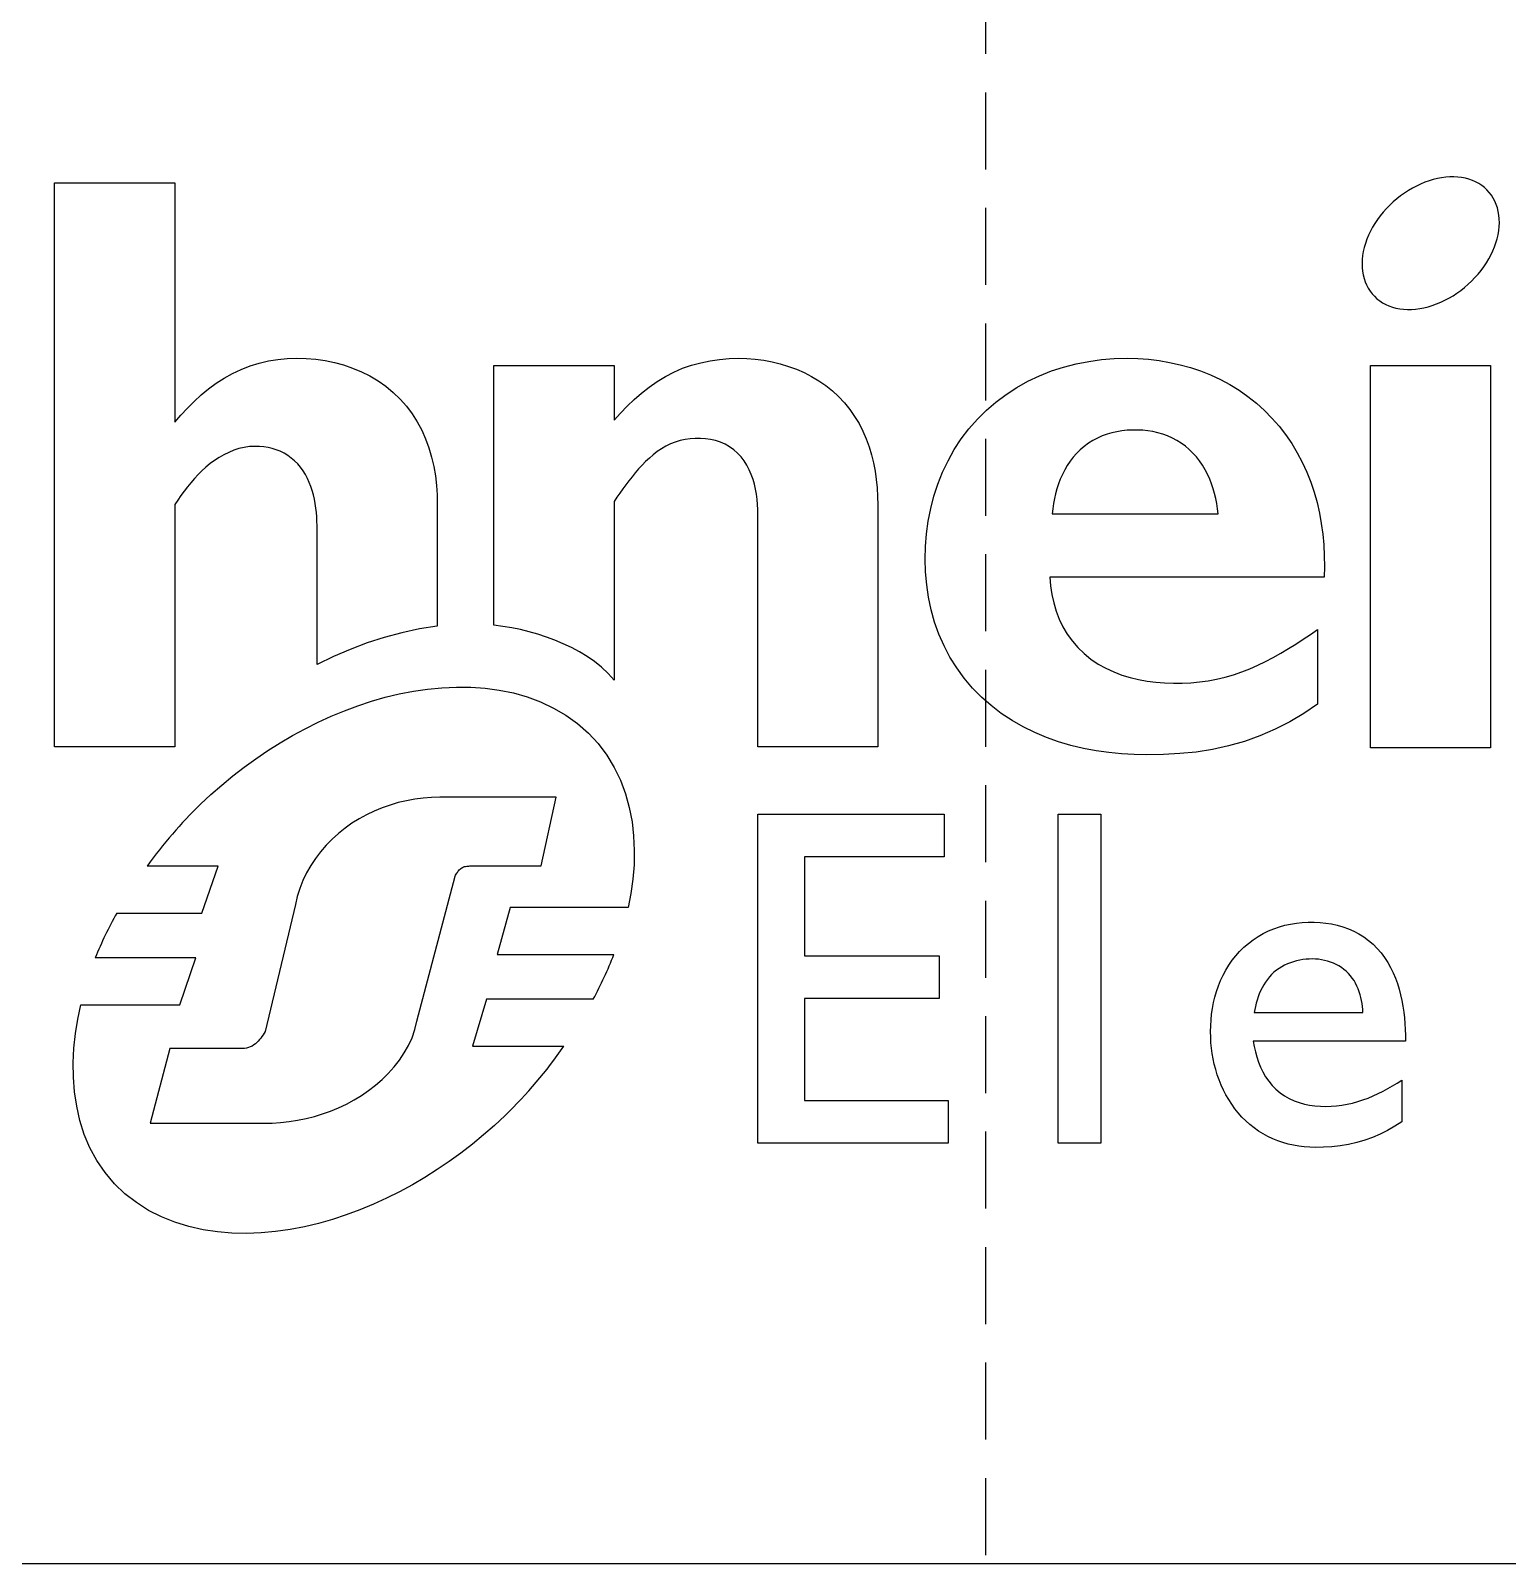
# Model space of a CAD drawing. Extents: x 0 to 144, y 0 to 348.
# Drawn here: x 65.8 to 75.39, y 307.7 to 317.65 of the extents above; entities that cross this region are included whole.
import ezdxf

# ---------------------------------------------------------------- set-up
doc = ezdxf.new("R2010")
doc.units = 0
doc.linetypes.add('DASHED', pattern=[0.75, 0.5, -0.25])
doc.layers.add('-15N-THT. THIẾT BỊ ĐÓNG MỞ', color=40, linetype='CONTINUOUS')

# ---------------------------------------------------------------- blocks, each defined once
blk = doc.blocks.new('06 - N - SC VSD ATV630U07~55N4')
at = {"layer": '-15N-THT. THIẾT BỊ ĐÓNG MỞ', "color": 6, "linetype": 'DASHED'}
blk.add_line((0, 174), (0, -174), dxfattribs=at)
at = {"layer": '-15N-THT. THIẾT BỊ ĐÓNG MỞ'}
for p, q in [((-6.0461, 142.6627), (-6.0461, 142.6627)), ((-6.0461, 139), (-6.0461, 142.6627)), ((-6.0461, 142.6627), (-5.266, 142.6627)), ((-5.266, 142.6627), (-5.266, 142.6627)), ((-5.266, 142.6627), (-5.266, 141.1075)), ((2.8541, 142.6662), (2.8268, 142.6549)), ((2.8814, 142.676), (2.8541, 142.6662)), ((2.9088, 142.6843), (2.8814, 142.676)), ((2.9362, 142.691), (2.9088, 142.6843)), ((2.9634, 142.6962), (2.9362, 142.691)), ((2.9903, 142.6997), (2.9634, 142.6962)), ((3.0168, 142.7016), (2.9903, 142.6997)), ((3.0429, 142.7019), (3.0168, 142.7016)), ((3.0684, 142.7006), (3.0429, 142.7019)), ((3.0933, 142.6976), (3.0684, 142.7006)), ((3.1173, 142.6929), (3.0933, 142.6976)), ((3.1406, 142.6867), (3.1173, 142.6929)), ((3.1629, 142.6788), (3.1406, 142.6867)), ((3.1842, 142.6694), (3.1629, 142.6788)), ((3.2044, 142.6585), (3.1842, 142.6694)), ((2.6963, 142.578), (2.672, 142.5589)), ((2.7213, 142.5959), (2.6963, 142.578)), ((2.747, 142.6126), (2.7213, 142.5959)), ((2.7732, 142.6281), (2.747, 142.6126)), ((2.7999, 142.6422), (2.7732, 142.6281)), ((2.8268, 142.6549), (2.7999, 142.6422)), ((3.2234, 142.646), (3.2044, 142.6585)), ((3.2411, 142.6321), (3.2234, 142.646)), ((3.2575, 142.6168), (3.2411, 142.6321)), ((3.2726, 142.6002), (3.2575, 142.6168)), ((3.2862, 142.5823), (3.2726, 142.6002)), ((3.2983, 142.5632), (3.2862, 142.5823)), ((3.3088, 142.5431), (3.2983, 142.5632)), ((2.584, 142.4727), (2.5647, 142.449)), ((2.6045, 142.4956), (2.584, 142.4727)), ((2.626, 142.5176), (2.6045, 142.4956)), ((2.6486, 142.5388), (2.626, 142.5176)), ((2.672, 142.5589), (2.6486, 142.5388)), ((3.3178, 142.522), (3.3088, 142.5431)), ((3.3178, 142.522), (3.3178, 142.522)), ((3.3251, 142.5), (3.3178, 142.522)), ((3.3309, 142.477), (3.3251, 142.5)), ((3.3349, 142.4533), (3.3309, 142.477)), ((2.5145, 142.3742), (2.5006, 142.3484)), ((2.5299, 142.3997), (2.5145, 142.3742)), ((2.5467, 142.4246), (2.5299, 142.3997)), ((2.5647, 142.449), (2.5467, 142.4246)), ((3.3344, 142.3523), (3.3371, 142.3782)), ((3.3374, 142.4288), (3.3349, 142.4533)), ((3.3371, 142.3782), (3.3381, 142.4038)), ((3.3381, 142.4038), (3.3374, 142.4288)), ((2.4679, 142.2694), (2.4602, 142.2429)), ((2.4772, 142.2959), (2.4679, 142.2694)), ((2.4881, 142.3222), (2.4772, 142.2959)), ((2.5006, 142.3484), (2.4881, 142.3222)), ((3.307, 142.2466), (3.3163, 142.2731)), ((3.3163, 142.2731), (3.324, 142.2996)), ((3.324, 142.2996), (3.33, 142.326)), ((3.33, 142.326), (3.3344, 142.3523)), ((2.4471, 142.1643), (2.4461, 142.1387)), ((2.4498, 142.1902), (2.4471, 142.1643)), ((2.4541, 142.2164), (2.4498, 142.1902)), ((2.4602, 142.2429), (2.4541, 142.2164)), ((3.2543, 142.1428), (3.2697, 142.1682)), ((3.2697, 142.1682), (3.2836, 142.1941)), ((3.2836, 142.1941), (3.296, 142.2202)), ((3.296, 142.2202), (3.307, 142.2466)), ((2.4461, 142.1387), (2.4468, 142.1137)), ((2.4468, 142.1137), (2.4492, 142.0892)), ((2.4492, 142.0892), (2.4533, 142.0654)), ((2.4533, 142.0654), (2.4591, 142.0425)), ((3.1797, 142.0469), (3.2002, 142.0698)), ((3.2002, 142.0698), (3.2195, 142.0935)), ((3.2195, 142.0935), (3.2375, 142.1179)), ((3.2375, 142.1179), (3.2543, 142.1428)), ((2.4591, 142.0425), (2.4664, 142.0204)), ((2.4664, 142.0204), (2.4664, 142.0204)), ((2.4664, 142.0204), (2.4754, 141.9994)), ((2.4754, 141.9994), (2.4859, 141.9792)), ((2.4859, 141.9792), (2.498, 141.9602)), ((3.0628, 141.9466), (3.0878, 141.9645)), ((3.0878, 141.9645), (3.1121, 141.9836)), ((3.1121, 141.9836), (3.1356, 142.0037)), ((3.1356, 142.0037), (3.1581, 142.0248)), ((3.1581, 142.0248), (3.1797, 142.0469)), ((2.498, 141.9602), (2.5116, 141.9423)), ((2.5116, 141.9423), (2.5266, 141.9257)), ((2.5266, 141.9257), (2.5431, 141.9104)), ((2.5431, 141.9104), (2.5608, 141.8965)), ((2.5608, 141.8965), (2.5798, 141.884)), ((2.5798, 141.884), (2.6, 141.8731)), ((2.6, 141.8731), (2.6213, 141.8636)), ((2.6213, 141.8636), (2.6436, 141.8558)), ((2.8753, 141.8582), (2.9027, 141.8665)), ((2.9027, 141.8665), (2.9301, 141.8763)), ((2.9301, 141.8763), (2.9573, 141.8876)), ((2.9573, 141.8876), (2.9843, 141.9003)), ((2.9843, 141.9003), (3.011, 141.9144)), ((3.011, 141.9144), (3.0372, 141.9299)), ((3.0372, 141.9299), (3.0628, 141.9466)), ((2.6436, 141.8558), (2.6668, 141.8495)), ((2.6668, 141.8495), (2.6909, 141.8449)), ((2.6909, 141.8449), (2.7158, 141.8419)), ((2.7158, 141.8419), (2.7413, 141.8406)), ((2.7413, 141.8406), (2.7674, 141.8408)), ((2.7674, 141.8408), (2.7939, 141.8428)), ((2.7939, 141.8428), (2.8208, 141.8463)), ((2.8208, 141.8463), (2.848, 141.8515)), ((2.848, 141.8515), (2.8753, 141.8582)), ((-4.8345, 141.451), (-4.7768, 141.4734)), ((-4.7768, 141.4734), (-4.7177, 141.4917)), ((-4.7177, 141.4917), (-4.6575, 141.5057)), ((-4.6575, 141.5057), (-4.5967, 141.5155)), ((-4.5967, 141.5155), (-4.5353, 141.5213)), ((-4.5353, 141.5213), (-4.4736, 141.5233)), ((-4.4736, 141.5233), (-4.4118, 141.5218)), ((-4.4118, 141.5218), (-4.3502, 141.5168)), ((-4.3502, 141.5168), (-4.289, 141.5082)), ((-4.289, 141.5082), (-4.2285, 141.4959)), ((-4.2285, 141.4959), (-4.1689, 141.4799)), ((-4.1689, 141.4799), (-4.1105, 141.46)), ((-3.1926, 141.4771), (-3.1926, 141.4771)), ((-3.1926, 139.789), (-3.1926, 141.4771)), ((-3.1926, 141.4771), (-2.4125, 141.4771)), ((-2.4125, 141.4771), (-2.4125, 141.4771)), ((-2.4125, 141.4771), (-2.4125, 141.1214)), ((-1.9668, 141.4581), (-1.9084, 141.4783)), ((-1.9084, 141.4783), (-1.8488, 141.4947)), ((-1.8488, 141.4947), (-1.7882, 141.5073)), ((-1.7882, 141.5073), (-1.727, 141.5163)), ((-1.727, 141.5163), (-1.6655, 141.5216)), ((-1.6655, 141.5216), (-1.604, 141.5233)), ((-1.604, 141.5233), (-1.604, 141.5233)), ((-1.604, 141.5233), (-1.5495, 141.5219)), ((-1.5495, 141.5219), (-1.4949, 141.5175)), ((-1.4949, 141.5175), (-1.4404, 141.5102)), ((-1.4404, 141.5102), (-1.3863, 141.5)), ((-1.3863, 141.5), (-1.3328, 141.4869)), ((-1.3328, 141.4869), (-1.28, 141.4709)), ((-1.28, 141.4709), (-1.2283, 141.4519)), ((0.4286, 141.4408), (0.5078, 141.4665)), ((0.5078, 141.4665), (0.5887, 141.4873)), ((0.5887, 141.4873), (0.6708, 141.5033)), ((0.6708, 141.5033), (0.7536, 141.5145)), ((0.7536, 141.5145), (0.8366, 141.5211)), ((0.8366, 141.5211), (0.9195, 141.5233)), ((0.9195, 141.5233), (0.9891, 141.5217)), ((0.9195, 141.5233), (0.9195, 141.5233)), ((0.9891, 141.5217), (1.0586, 141.5168)), ((1.0586, 141.5168), (1.1278, 141.5085)), ((1.1278, 141.5085), (1.1966, 141.4969)), ((1.1966, 141.4969), (1.2647, 141.4818)), ((1.2647, 141.4818), (1.3319, 141.4631)), ((2.5016, 141.4771), (2.5016, 141.4771)), ((2.5016, 138.9924), (2.5016, 141.4771)), ((2.5016, 141.4771), (3.2816, 141.4771)), ((3.2816, 141.4771), (3.2816, 138.9924)), ((3.2816, 141.4771), (3.2816, 141.4771)), ((-4.9964, 141.361), (-4.9445, 141.3945)), ((-4.9445, 141.3945), (-4.8905, 141.4246)), ((-4.8905, 141.4246), (-4.8345, 141.451)), ((-4.1105, 141.46), (-4.0535, 141.4362)), ((-4.0535, 141.4362), (-3.9981, 141.4084)), ((-3.9981, 141.4084), (-3.945, 141.3768)), ((-3.945, 141.3768), (-3.8945, 141.3413)), ((-2.1845, 141.3367), (-2.1325, 141.3729)), ((-2.1325, 141.3729), (-2.0788, 141.4055)), ((-2.0788, 141.4055), (-2.0236, 141.4339)), ((-2.0236, 141.4339), (-1.9668, 141.4581)), ((-1.2283, 141.4519), (-1.1778, 141.4299)), ((-1.1778, 141.4299), (-1.1289, 141.4049)), ((-1.1289, 141.4049), (-1.0817, 141.3769)), ((-1.0817, 141.3769), (-1.0367, 141.3458)), ((0.2038, 141.3338), (0.2762, 141.3743)), ((0.2762, 141.3743), (0.3513, 141.4101)), ((0.3513, 141.4101), (0.4286, 141.4408)), ((1.3319, 141.4631), (1.398, 141.4409)), ((1.398, 141.4409), (1.4628, 141.415)), ((1.4628, 141.415), (1.5261, 141.3853)), ((1.5261, 141.3853), (1.5879, 141.3521)), ((-5.1399, 141.2434), (-5.094, 141.2851)), ((-5.094, 141.2851), (-5.0462, 141.3244)), ((-5.0462, 141.3244), (-4.9964, 141.361)), ((-3.8945, 141.3413), (-3.8468, 141.3019)), ((-3.8468, 141.3019), (-3.8025, 141.2587)), ((-2.2823, 141.2556), (-2.2344, 141.2974)), ((-2.2344, 141.2974), (-2.1845, 141.3367)), ((-1.0367, 141.3458), (-0.9939, 141.3115)), ((-0.9939, 141.3115), (-0.9537, 141.2741)), ((-0.9537, 141.2741), (-0.9161, 141.2338)), ((0.0683, 141.2392), (0.1343, 141.2887)), ((0.1343, 141.2887), (0.2038, 141.3338)), ((1.5879, 141.3521), (1.6477, 141.3152)), ((1.6477, 141.3152), (1.7053, 141.2749)), ((1.7053, 141.2749), (1.7603, 141.2314)), ((-5.2259, 141.1543), (-5.1838, 141.1997)), ((-5.1838, 141.1997), (-5.1399, 141.2434)), ((-3.8025, 141.2587), (-3.7616, 141.212)), ((-3.7616, 141.212), (-3.7244, 141.1623)), ((-2.4125, 141.1214), (-2.3712, 141.1672)), ((-2.3712, 141.1672), (-2.3278, 141.212)), ((-2.3278, 141.212), (-2.2823, 141.2556)), ((-0.9161, 141.2338), (-0.8814, 141.1908)), ((-0.8814, 141.1908), (-0.8497, 141.1457)), ((-0.0526, 141.1272), (0.0059, 141.1853)), ((0.0059, 141.1853), (0.0683, 141.2392)), ((1.7603, 141.2314), (1.8124, 141.1848)), ((1.8124, 141.1848), (1.8613, 141.1351)), ((-5.266, 141.1075), (-5.2259, 141.1543)), ((-5.266, 141.1075), (-5.266, 141.1075)), ((-3.7244, 141.1623), (-3.6911, 141.11)), ((-3.6911, 141.11), (-3.6617, 141.0555)), ((-2.4125, 141.1214), (-2.4125, 141.1214)), ((-0.8497, 141.1457), (-0.8212, 141.0987)), ((-0.8212, 141.0987), (-0.796, 141.0502)), ((-0.1069, 141.0651), (-0.0526, 141.1272)), ((1.8613, 141.1351), (1.9072, 141.0826)), ((1.9072, 141.0826), (1.9498, 141.0273)), ((-3.6617, 141.0555), (-3.6364, 140.9991)), ((-3.6364, 140.9991), (-3.615, 140.941)), ((-2.0145, 140.9794), (-2.0453, 140.9672)), ((-1.9828, 140.9892), (-2.0145, 140.9794)), ((-1.9505, 140.9963), (-1.9828, 140.9892)), ((-1.9178, 141.0008), (-1.9505, 140.9963)), ((-1.8847, 141.003), (-1.9178, 141.0008)), ((-1.8515, 141.0029), (-1.8847, 141.003)), ((-1.8184, 141.0006), (-1.8515, 141.0029)), ((-1.7855, 140.9959), (-1.8184, 141.0006)), ((-1.7533, 140.9885), (-1.7855, 140.9959)), ((-1.7217, 140.9781), (-1.7533, 140.9885)), ((-1.6912, 140.9645), (-1.7217, 140.9781)), ((-0.796, 141.0502), (-0.7741, 141.0002)), ((-0.7741, 141.0002), (-0.7553, 140.949)), ((-0.2022, 140.93), (-0.1568, 140.9992)), ((-0.1568, 140.9992), (-0.1069, 141.0651)), ((0.6692, 140.9712), (0.6419, 140.9512)), ((0.6979, 140.9891), (0.6692, 140.9712)), ((0.7276, 141.005), (0.6979, 140.9891)), ((0.7583, 141.0186), (0.7276, 141.005)), ((0.7896, 141.03), (0.7583, 141.0186)), ((0.8215, 141.0393), (0.7896, 141.03)), ((0.8538, 141.0465), (0.8215, 141.0393)), ((0.8867, 141.0519), (0.8538, 141.0465)), ((0.92, 141.0554), (0.8867, 141.0519)), ((0.9537, 141.0573), (0.92, 141.0554)), ((0.9875, 141.0573), (0.9537, 141.0573)), ((1.0213, 141.0556), (0.9875, 141.0573)), ((1.0549, 141.0522), (1.0213, 141.0556)), ((1.088, 141.0468), (1.0549, 141.0522)), ((1.1206, 141.0395), (1.088, 141.0468)), ((1.1525, 141.0302), (1.1206, 141.0395)), ((1.1836, 141.0187), (1.1525, 141.0302)), ((1.214, 141.0051), (1.1836, 141.0187)), ((1.2434, 140.9894), (1.214, 141.0051)), ((1.2717, 140.9717), (1.2434, 140.9894)), ((1.2987, 140.9522), (1.2717, 140.9717)), ((1.9498, 141.0273), (1.9892, 140.9695)), ((1.9892, 140.9695), (2.0253, 140.9095)), ((-4.9783, 140.8791), (-5.0079, 140.8598)), ((-4.9474, 140.8967), (-4.9783, 140.8791)), ((-4.9154, 140.9122), (-4.9474, 140.8967)), ((-4.8824, 140.9255), (-4.9154, 140.9122)), ((-4.8487, 140.9364), (-4.8824, 140.9255)), ((-4.8143, 140.9444), (-4.8487, 140.9364)), ((-4.7795, 140.9495), (-4.8143, 140.9444)), ((-4.7444, 140.9512), (-4.7795, 140.9495)), ((-4.7444, 140.9512), (-4.7444, 140.9512)), ((-4.716, 140.9504), (-4.7444, 140.9512)), ((-4.6879, 140.9479), (-4.716, 140.9504)), ((-4.6601, 140.9437), (-4.6879, 140.9479)), ((-4.633, 140.9375), (-4.6601, 140.9437)), ((-4.6065, 140.9294), (-4.633, 140.9375)), ((-4.5808, 140.9191), (-4.6065, 140.9294)), ((-4.5559, 140.9067), (-4.5808, 140.9191)), ((-4.532, 140.8921), (-4.5559, 140.9067)), ((-4.5092, 140.8755), (-4.532, 140.8921)), ((-4.4876, 140.8569), (-4.5092, 140.8755)), ((-3.615, 140.941), (-3.5975, 140.8814)), ((-3.5975, 140.8814), (-3.5837, 140.8206)), ((-2.1829, 140.8754), (-2.2071, 140.8528)), ((-2.1577, 140.8969), (-2.1829, 140.8754)), ((-2.1313, 140.9171), (-2.1577, 140.8969)), ((-2.1038, 140.9357), (-2.1313, 140.9171)), ((-2.0751, 140.9525), (-2.1038, 140.9357)), ((-2.0453, 140.9672), (-2.0751, 140.9525)), ((-1.6622, 140.948), (-1.6912, 140.9645)), ((-1.635, 140.9288), (-1.6622, 140.948)), ((-1.6099, 140.9069), (-1.635, 140.9288)), ((-1.5871, 140.8825), (-1.6099, 140.9069)), ((-1.5668, 140.8561), (-1.5871, 140.8825)), ((-0.7553, 140.949), (-0.7395, 140.8967)), ((-0.7395, 140.8967), (-0.7267, 140.8435)), ((-0.2428, 140.8577), (-0.2022, 140.93)), ((0.5701, 140.8808), (0.5499, 140.8544)), ((0.5922, 140.9058), (0.5701, 140.8808)), ((0.6161, 140.9293), (0.5922, 140.9058)), ((0.6419, 140.9512), (0.6161, 140.9293)), ((1.3242, 140.9308), (1.2987, 140.9522)), ((1.3482, 140.9077), (1.3242, 140.9308)), ((1.3706, 140.8829), (1.3482, 140.9077)), ((1.3913, 140.8564), (1.3706, 140.8829)), ((2.0253, 140.9095), (2.058, 140.8476)), ((-5.0895, 140.7925), (-5.1143, 140.7676)), ((-5.0635, 140.8163), (-5.0895, 140.7925)), ((-5.0364, 140.8388), (-5.0635, 140.8163)), ((-5.0079, 140.8598), (-5.0364, 140.8388)), ((-4.4675, 140.8368), (-4.4876, 140.8569)), ((-4.4492, 140.8152), (-4.4675, 140.8368)), ((-4.4325, 140.7924), (-4.4492, 140.8152)), ((-4.4176, 140.7684), (-4.4325, 140.7924)), ((-3.5837, 140.8206), (-3.5733, 140.759)), ((-2.2746, 140.7798), (-2.2957, 140.7542)), ((-2.2528, 140.8048), (-2.2746, 140.7798)), ((-2.2304, 140.8292), (-2.2528, 140.8048)), ((-2.2071, 140.8528), (-2.2304, 140.8292)), ((-1.5491, 140.828), (-1.5668, 140.8561)), ((-1.5338, 140.7985), (-1.5491, 140.828)), ((-1.5208, 140.7679), (-1.5338, 140.7985)), ((-0.7267, 140.8435), (-0.7165, 140.7897)), ((-0.7165, 140.7897), (-0.7089, 140.7355)), ((-0.3092, 140.7058), (-0.2785, 140.7829)), ((-0.2785, 140.7829), (-0.2428, 140.8577)), ((0.4997, 140.7685), (0.4863, 140.7382)), ((0.5147, 140.7981), (0.4997, 140.7685)), ((0.5314, 140.8268), (0.5147, 140.7981)), ((0.5499, 140.8544), (0.5314, 140.8268)), ((1.4104, 140.8286), (1.3913, 140.8564)), ((1.4277, 140.7995), (1.4104, 140.8286)), ((1.4433, 140.7695), (1.4277, 140.7995)), ((1.4572, 140.7388), (1.4433, 140.7695)), ((2.058, 140.8476), (2.0872, 140.784)), ((2.0872, 140.784), (2.1129, 140.7191)), ((-5.1832, 140.6876), (-5.2047, 140.6596)), ((-5.1611, 140.715), (-5.1832, 140.6876)), ((-5.1382, 140.7417), (-5.1611, 140.715)), ((-5.1143, 140.7676), (-5.1382, 140.7417)), ((-4.4042, 140.7434), (-4.4176, 140.7684)), ((-4.3924, 140.7175), (-4.4042, 140.7434)), ((-4.3821, 140.6909), (-4.3924, 140.7175)), ((-4.3732, 140.6637), (-4.3821, 140.6909)), ((-3.5733, 140.759), (-3.5662, 140.6972)), ((-3.5662, 140.6972), (-3.5622, 140.6353)), ((-2.356, 140.6751), (-2.3752, 140.6481)), ((-2.3364, 140.7018), (-2.356, 140.6751)), ((-2.3163, 140.7282), (-2.3364, 140.7018)), ((-2.2957, 140.7542), (-2.3163, 140.7282)), ((-1.5098, 140.7366), (-1.5208, 140.7679)), ((-1.5008, 140.7047), (-1.5098, 140.7366)), ((-1.4935, 140.6724), (-1.5008, 140.7047)), ((-1.4879, 140.6397), (-1.4935, 140.6724)), ((-0.7089, 140.7355), (-0.7036, 140.6811)), ((-0.7036, 140.6811), (-0.7006, 140.6265)), ((-0.335, 140.6269), (-0.3092, 140.7058)), ((0.4644, 140.6758), (0.4557, 140.6438)), ((0.4746, 140.7073), (0.4644, 140.6758)), ((0.4863, 140.7382), (0.4746, 140.7073)), ((1.4693, 140.7076), (1.4572, 140.7388)), ((1.4799, 140.6759), (1.4693, 140.7076)), ((1.4889, 140.644), (1.4799, 140.6759)), ((2.1129, 140.7191), (2.1351, 140.653)), ((-5.246, 140.6025), (-5.266, 140.5736)), ((-5.266, 140.5736), (-5.266, 140.5736)), ((-5.266, 140.5736), (-5.266, 139)), ((-5.2256, 140.6312), (-5.246, 140.6025)), ((-5.2047, 140.6596), (-5.2256, 140.6312)), ((-4.3655, 140.636), (-4.3732, 140.6637)), ((-4.3591, 140.6078), (-4.3655, 140.636)), ((-4.3538, 140.5794), (-4.3591, 140.6078)), ((-4.3495, 140.5508), (-4.3538, 140.5794)), ((-3.5622, 140.6353), (-3.5609, 140.5736)), ((-3.5609, 140.5736), (-3.5609, 140.5736)), ((-3.5609, 140.5736), (-3.5609, 139.7826)), ((-2.394, 140.6208), (-2.4125, 140.5934)), ((-2.4125, 140.5934), (-2.4125, 140.5934)), ((-2.4125, 140.5934), (-2.4125, 139.4332)), ((-2.3752, 140.6481), (-2.394, 140.6208)), ((-1.4838, 140.6069), (-1.4879, 140.6397)), ((-1.481, 140.5739), (-1.4838, 140.6069)), ((-1.4795, 140.5408), (-1.481, 140.5739)), ((-0.7006, 140.6265), (-0.6996, 140.5721)), ((-0.6996, 140.5721), (-0.6996, 140.5721)), ((-0.6996, 140.5721), (-0.6996, 138.999)), ((-0.3557, 140.5466), (-0.335, 140.6269)), ((0.4423, 140.579), (0.4376, 140.5461)), ((0.4484, 140.6115), (0.4423, 140.579)), ((0.4557, 140.6438), (0.4484, 140.6115)), ((1.4964, 140.6116), (1.4889, 140.644)), ((1.5026, 140.579), (1.4964, 140.6116)), ((1.5075, 140.5462), (1.5026, 140.579)), ((2.1351, 140.653), (2.1539, 140.5858)), ((2.1539, 140.5858), (2.1694, 140.5178)), ((-4.3462, 140.522), (-4.3495, 140.5508)), ((-4.3438, 140.4932), (-4.3462, 140.522)), ((-4.3421, 140.4645), (-4.3438, 140.4932)), ((-1.479, 140.5077), (-1.4795, 140.5408)), ((-1.479, 140.5077), (-1.479, 140.5077)), ((-1.479, 138.999), (-1.479, 140.5077)), ((-0.3716, 140.4652), (-0.3557, 140.5466)), ((0.4376, 140.5461), (0.434, 140.5132)), ((0.434, 140.5132), (1.5112, 140.5132)), ((0.434, 140.5132), (0.434, 140.5132)), ((1.5112, 140.5132), (1.5075, 140.5462)), ((1.5112, 140.5132), (1.5112, 140.5132)), ((2.1694, 140.5178), (2.1817, 140.4491)), ((-4.3412, 140.4359), (-4.3421, 140.4645)), ((-4.3409, 140.4074), (-4.3412, 140.4359)), ((-4.3409, 140.4074), (-4.3409, 140.4074)), ((-4.3409, 139.5348), (-4.3409, 140.4074)), ((-0.3891, 140.3005), (-0.3826, 140.3831)), ((-0.3826, 140.3831), (-0.3716, 140.4652)), ((2.1817, 140.4491), (2.191, 140.38)), ((2.191, 140.38), (2.1974, 140.3105)), ((-0.3911, 140.2178), (-0.3891, 140.3005)), ((2.1974, 140.3105), (2.201, 140.2408)), ((-0.3886, 140.1352), (-0.3911, 140.2178)), ((2.201, 140.2408), (2.2019, 140.1712)), ((-0.3815, 140.0528), (-0.3886, 140.1352)), ((0.4175, 140.1016), (0.4175, 140.1016)), ((2.2003, 140.1016), (0.4175, 140.1016)), ((0.4175, 140.1016), (0.4226, 140.0457)), ((2.2019, 140.1712), (2.2003, 140.1016)), ((2.2003, 140.1016), (2.2003, 140.1016)), ((-0.3695, 139.971), (-0.3815, 140.0528)), ((0.4226, 140.0457), (0.4312, 139.99)), ((0.4312, 139.99), (0.4434, 139.9351)), ((-0.3524, 139.89), (-0.3695, 139.971)), ((-0.3301, 139.8102), (-0.3524, 139.89)), ((0.4434, 139.9351), (0.4594, 139.8816)), ((0.4594, 139.8816), (0.4794, 139.8298)), ((-3.5609, 139.7826), (-3.6769, 139.7649)), ((-3.5609, 139.7826), (-3.5609, 139.7826)), ((-3.1926, 139.789), (-3.1926, 139.789)), ((-3.1348, 139.782), (-3.1926, 139.789)), ((-3.0773, 139.7727), (-3.1348, 139.782)), ((-0.3023, 139.732), (-0.3301, 139.8102)), ((0.4794, 139.8298), (0.5035, 139.7799)), ((0.5035, 139.7799), (0.5319, 139.7322)), ((-4.0171, 139.674), (-4.1272, 139.6326)), ((-3.9053, 139.7102), (-4.0171, 139.674)), ((-3.7918, 139.7406), (-3.9053, 139.7102)), ((-3.6769, 139.7649), (-3.7918, 139.7406)), ((-3.0202, 139.761), (-3.0773, 139.7727)), ((-2.9636, 139.7471), (-3.0202, 139.761)), ((-2.9075, 139.7309), (-2.9636, 139.7471)), ((-2.8521, 139.7125), (-2.9075, 139.7309)), ((-2.7973, 139.6919), (-2.8521, 139.7125)), ((-2.7431, 139.6691), (-2.7973, 139.6919)), ((-0.2691, 139.6559), (-0.3023, 139.732)), ((0.5319, 139.7322), (0.5644, 139.6868)), ((0.5644, 139.6868), (0.601, 139.6441)), ((2.0166, 139.6674), (2.064, 139.6985)), ((2.064, 139.6985), (2.1106, 139.7301)), ((2.1106, 139.7301), (2.1567, 139.7623)), ((2.1567, 139.7623), (2.1567, 139.7623)), ((2.1567, 139.7623), (2.1567, 139.2775)), ((-4.2351, 139.5861), (-4.3409, 139.5348)), ((-4.1272, 139.6326), (-4.2351, 139.5861)), ((-2.6898, 139.6441), (-2.7431, 139.6691)), ((-2.6377, 139.6165), (-2.6898, 139.6441)), ((-2.5873, 139.5863), (-2.6377, 139.6165)), ((-2.5391, 139.5531), (-2.5873, 139.5863)), ((-0.2305, 139.5824), (-0.2691, 139.6559)), ((-0.1866, 139.5118), (-0.2305, 139.5824)), ((0.601, 139.6441), (0.6413, 139.6048)), ((0.6413, 139.6048), (0.6852, 139.5692)), ((1.8197, 139.5536), (1.8699, 139.58)), ((1.8699, 139.58), (1.9195, 139.608)), ((1.9195, 139.608), (1.9685, 139.6372)), ((1.9685, 139.6372), (2.0166, 139.6674)), ((-4.3409, 139.5348), (-4.3409, 139.5348)), ((-2.4936, 139.5167), (-2.5391, 139.5531)), ((-2.4511, 139.4767), (-2.4936, 139.5167)), ((-2.4125, 139.4332), (-2.4511, 139.4767)), ((-0.1377, 139.4447), (-0.1866, 139.5118)), ((0.6852, 139.5692), (0.7321, 139.5374)), ((0.7321, 139.5374), (0.7817, 139.5096)), ((0.7817, 139.5096), (0.8332, 139.4858)), ((0.8332, 139.4858), (0.886, 139.4657)), ((1.6116, 139.4675), (1.665, 139.4857)), ((1.665, 139.4857), (1.7173, 139.5062)), ((1.7173, 139.5062), (1.7688, 139.5289)), ((1.7688, 139.5289), (1.8197, 139.5536)), ((-3.6233, 139.3746), (-3.5302, 139.3837)), ((-3.5302, 139.3837), (-3.4367, 139.3879)), ((-3.4367, 139.3879), (-3.3433, 139.387)), ((-3.3433, 139.387), (-3.2502, 139.3805)), ((-3.2502, 139.3805), (-3.1578, 139.3681)), ((-2.4125, 139.4332), (-2.4125, 139.4332)), ((-0.084, 139.3815), (-0.1377, 139.4447)), ((-0.0258, 139.3224), (-0.084, 139.3815)), ((0.886, 139.4657), (0.9397, 139.4493)), ((0.9397, 139.4493), (0.9944, 139.4363)), ((0.9944, 139.4363), (1.05, 139.4263)), ((1.05, 139.4263), (1.1064, 139.4191)), ((1.1064, 139.4191), (1.1634, 139.4147)), ((1.1634, 139.4147), (1.2207, 139.4127)), ((1.2207, 139.4127), (1.2778, 139.413)), ((1.2778, 139.413), (1.3345, 139.4157)), ((1.3345, 139.4157), (1.3907, 139.4207)), ((1.3907, 139.4207), (1.4463, 139.4282)), ((1.4463, 139.4282), (1.5018, 139.4385)), ((1.5018, 139.4385), (1.557, 139.4517)), ((1.557, 139.4517), (1.6116, 139.4675)), ((-4.0766, 139.2668), (-3.9881, 139.296)), ((-3.9881, 139.296), (-3.8984, 139.3215)), ((-3.8984, 139.3215), (-3.8076, 139.3432)), ((-3.8076, 139.3432), (-3.7159, 139.361)), ((-3.7159, 139.361), (-3.6233, 139.3746)), ((-3.1578, 139.3681), (-3.0665, 139.3493)), ((-3.0665, 139.3493), (-2.9768, 139.3238)), ((-2.9768, 139.3238), (-2.8895, 139.2914)), ((-2.8895, 139.2914), (-2.8052, 139.2517)), ((0.0367, 139.2675), (-0.0258, 139.3224)), ((2.1567, 139.2775), (2.0687, 139.217)), ((2.1567, 139.2775), (2.1567, 139.2775)), ((-4.3352, 139.1593), (-4.2503, 139.1984)), ((-4.2503, 139.1984), (-4.1641, 139.2342)), ((-4.1641, 139.2342), (-4.0766, 139.2668)), ((-2.8052, 139.2517), (-2.7247, 139.2046)), ((-2.7247, 139.2046), (-2.6489, 139.1501)), ((0.1031, 139.2169), (0.0367, 139.2675)), ((0.1729, 139.1709), (0.1031, 139.2169)), ((2.0687, 139.217), (1.9767, 139.1623)), ((-4.5011, 139.0725), (-4.4189, 139.1173)), ((-4.4189, 139.1173), (-4.3352, 139.1593)), ((-2.6489, 139.1501), (-2.5788, 139.0885)), ((-2.5788, 139.0885), (-2.5154, 139.0202)), ((0.2455, 139.1295), (0.1729, 139.1709)), ((0.3204, 139.0927), (0.2455, 139.1295)), ((0.3971, 139.0604), (0.3204, 139.0927)), ((1.8813, 139.1137), (1.7828, 139.0712)), ((1.9767, 139.1623), (1.8813, 139.1137)), ((-6.0461, 139), (-6.0461, 139)), ((-5.266, 139), (-6.0461, 139)), ((-5.266, 139), (-5.266, 139)), ((-4.6611, 138.9748), (-4.5819, 139.0249)), ((-4.5819, 139.0249), (-4.5011, 139.0725)), ((-2.5154, 139.0202), (-2.4593, 138.9459)), ((-1.479, 138.999), (-1.479, 138.999)), ((-0.6996, 138.999), (-1.479, 138.999)), ((-0.6996, 138.999), (-0.6996, 138.999)), ((0.4755, 139.0325), (0.3971, 139.0604)), ((0.5553, 139.0088), (0.4755, 139.0325)), ((0.6364, 138.9893), (0.5553, 139.0088)), ((0.7182, 138.9738), (0.6364, 138.9893)), ((1.4745, 138.9824), (1.369, 138.9659)), ((1.579, 139.0053), (1.4745, 138.9824)), ((1.6819, 139.035), (1.579, 139.0053)), ((1.7828, 139.0712), (1.6819, 139.035)), ((2.5016, 138.9924), (2.5016, 138.9924)), ((3.2816, 138.9924), (2.5016, 138.9924)), ((3.2816, 138.9924), (3.2816, 138.9924)), ((-4.8144, 138.8673), (-4.7386, 138.9222)), ((-4.7386, 138.9222), (-4.6611, 138.9748)), ((-2.4593, 138.9459), (-2.411, 138.8663)), ((0.8007, 138.9621), (0.7182, 138.9738)), ((0.8834, 138.954), (0.8007, 138.9621)), ((0.9663, 138.9493), (0.8834, 138.954)), ((1.0492, 138.9478), (0.9663, 138.9493)), ((1.1559, 138.9495), (1.0492, 138.9478)), ((1.0492, 138.9478), (1.0492, 138.9478)), ((1.2626, 138.9553), (1.1559, 138.9495)), ((1.369, 138.9659), (1.2626, 138.9553)), ((-4.9605, 138.7509), (-4.8884, 138.8102)), ((-4.8884, 138.8102), (-4.8144, 138.8673)), ((-2.411, 138.8663), (-2.3706, 138.7823)), ((-2.3706, 138.7823), (-2.338, 138.6949)), ((-5.099, 138.6262), (-5.0307, 138.6895)), ((-5.0307, 138.6895), (-4.9605, 138.7509)), ((-2.338, 138.6949), (-2.3132, 138.6049)), ((-5.099, 138.6262), (-5.099, 138.6262)), ((-3.9705, 138.5824), (-4.0202, 138.5587)), ((-3.9195, 138.6034), (-3.9705, 138.5824)), ((-3.8676, 138.6216), (-3.9195, 138.6034)), ((-3.8148, 138.6371), (-3.8676, 138.6216)), ((-3.7613, 138.6498), (-3.8148, 138.6371)), ((-3.7074, 138.6597), (-3.7613, 138.6498)), ((-3.653, 138.6668), (-3.7074, 138.6597)), ((-3.5985, 138.6711), (-3.653, 138.6668)), ((-3.544, 138.6726), (-3.5985, 138.6711)), ((-3.544, 138.6726), (-3.544, 138.6726)), ((-2.7889, 138.6726), (-3.544, 138.6726)), ((-2.8857, 138.2258), (-2.7889, 138.6726)), ((-2.7889, 138.6726), (-2.7889, 138.6726)), ((-2.3132, 138.6049), (-2.2957, 138.5133)), ((-4.1151, 138.5032), (-4.1601, 138.4714)), ((-4.0684, 138.5323), (-4.1151, 138.5032)), ((-4.0202, 138.5587), (-4.0684, 138.5323)), ((-2.2957, 138.5133), (-2.2851, 138.4206)), ((-1.4784, 138.5618), (-1.4784, 138.5618)), ((-1.4784, 136.4257), (-1.4784, 138.5618)), ((-1.4784, 138.5618), (-0.2683, 138.5618)), ((-0.2683, 138.5618), (-0.2683, 138.5618)), ((-0.2683, 138.5618), (-0.2683, 138.2859)), ((0.4717, 138.5618), (0.4717, 138.5618)), ((0.4717, 136.4245), (0.4717, 138.5618)), ((0.4717, 138.5618), (0.7499, 138.5618)), ((0.7499, 138.5618), (0.7499, 136.4245)), ((0.7499, 138.5618), (0.7499, 138.5618)), ((-4.2441, 138.3999), (-4.2828, 138.3604)), ((-4.2031, 138.4369), (-4.2441, 138.3999)), ((-4.1601, 138.4714), (-4.2031, 138.4369)), ((-2.2851, 138.4206), (-2.2809, 138.3272)), ((-4.319, 138.3185), (-4.3525, 138.2745)), ((-4.2828, 138.3604), (-4.319, 138.3185)), ((-2.2809, 138.3272), (-2.2828, 138.2337)), ((-1.1749, 138.2859), (-1.1749, 138.2859)), ((-0.2683, 138.2859), (-1.1749, 138.2859)), ((-1.1749, 138.2859), (-1.1749, 137.642)), ((-0.2683, 138.2859), (-0.2683, 138.2859)), ((-5.4451, 138.2248), (-5.4451, 138.2248)), ((-4.9837, 138.2248), (-5.4451, 138.2248)), ((-5.0911, 137.9186), (-4.9837, 138.2248)), ((-4.9837, 138.2248), (-4.9837, 138.2248)), ((-4.4104, 138.1807), (-4.4342, 138.1313)), ((-4.3831, 138.2285), (-4.4104, 138.1807)), ((-4.3525, 138.2745), (-4.3831, 138.2285)), ((-3.4343, 138.178), (-3.4304, 138.1838)), ((-3.4304, 138.1838), (-3.4264, 138.1894)), ((-3.4264, 138.1894), (-3.4221, 138.1948)), ((-3.4221, 138.1948), (-3.4176, 138.1999)), ((-3.4176, 138.1999), (-3.4128, 138.2047)), ((-3.4128, 138.2047), (-3.4077, 138.2091)), ((-3.4077, 138.2091), (-3.4021, 138.2129)), ((-3.4021, 138.2129), (-3.3962, 138.2162)), ((-3.3962, 138.2162), (-3.3899, 138.219)), ((-3.3899, 138.219), (-3.3834, 138.2212)), ((-3.3834, 138.2212), (-3.3766, 138.2229)), ((-3.3766, 138.2229), (-3.3696, 138.2241)), ((-3.3696, 138.2241), (-3.3627, 138.2249)), ((-3.3627, 138.2249), (-3.3557, 138.2254)), ((-3.3557, 138.2254), (-3.3488, 138.2257)), ((-3.3488, 138.2257), (-3.3419, 138.2258)), ((-3.3419, 138.2258), (-3.3419, 138.2258)), ((-3.3419, 138.2258), (-2.8857, 138.2258)), ((-2.8857, 138.2258), (-2.8857, 138.2258)), ((-2.2828, 138.2337), (-2.2902, 138.1404)), ((-4.4342, 138.1313), (-4.4542, 138.0803)), ((-3.6939, 137.2167), (-3.445, 138.1604)), ((-3.445, 138.1604), (-3.4415, 138.1662)), ((-3.445, 138.1604), (-3.445, 138.1604)), ((-3.4415, 138.1662), (-3.4379, 138.1721)), ((-3.4379, 138.1721), (-3.4343, 138.178)), ((-2.2902, 138.1404), (-2.3027, 138.0478)), ((-4.4702, 138.0281), (-4.4819, 137.9749)), ((-4.4542, 138.0803), (-4.4702, 138.0281)), ((-2.3027, 138.0478), (-2.32, 137.9562)), ((-5.6424, 137.9186), (-5.6424, 137.9186)), ((-5.6424, 137.9186), (-5.0911, 137.9186)), ((-5.0911, 137.9186), (-5.0911, 137.9186)), ((-4.4819, 137.9749), (-4.6785, 137.1502)), ((-4.4819, 137.9749), (-4.4819, 137.9749)), ((-3.0873, 137.9562), (-3.1718, 137.6506)), ((-3.0873, 137.9562), (-3.0873, 137.9562)), ((-2.32, 137.9562), (-3.0873, 137.9562)), ((-2.32, 137.9562), (-2.32, 137.9562)), ((1.7707, 137.7675), (1.804, 137.7865)), ((1.804, 137.7865), (1.8382, 137.8033)), ((1.8382, 137.8033), (1.8732, 137.8179)), ((1.8732, 137.8179), (1.909, 137.8301)), ((1.909, 137.8301), (1.9454, 137.8403)), ((1.9454, 137.8403), (1.9825, 137.8483)), ((1.9825, 137.8483), (2.0202, 137.8543)), ((2.0202, 137.8543), (2.0583, 137.8582)), ((2.0583, 137.8582), (2.0966, 137.8603)), ((2.0966, 137.8603), (2.1349, 137.8604)), ((2.1349, 137.8604), (2.1732, 137.8586)), ((2.1732, 137.8586), (2.2111, 137.8549)), ((2.2111, 137.8549), (2.2485, 137.8492)), ((2.2485, 137.8492), (2.2854, 137.8413)), ((2.2854, 137.8413), (2.3218, 137.8311)), ((2.3218, 137.8311), (2.3575, 137.8183)), ((2.3575, 137.8183), (2.3923, 137.803)), ((2.3923, 137.803), (2.426, 137.785)), ((2.426, 137.785), (2.4582, 137.7646)), ((1.6513, 137.6712), (1.6786, 137.698)), ((1.6786, 137.698), (1.7078, 137.7231)), ((1.7078, 137.7231), (1.7385, 137.7463)), ((1.7385, 137.7463), (1.7707, 137.7675)), ((2.4582, 137.7646), (2.489, 137.7419)), ((2.489, 137.7419), (2.5179, 137.7171)), ((2.5179, 137.7171), (2.5448, 137.6902)), ((2.5448, 137.6902), (2.5696, 137.6616)), ((-5.7823, 137.6293), (-5.7823, 137.6293)), ((-5.1283, 137.6293), (-5.7823, 137.6293)), ((-5.2331, 137.323), (-5.1283, 137.6293)), ((-5.1283, 137.6293), (-5.1283, 137.6293)), ((-3.1718, 137.6506), (-3.1718, 137.6506)), ((-3.1718, 137.6506), (-2.4135, 137.6506)), ((-2.4135, 137.6506), (-2.4135, 137.6506)), ((-1.1749, 137.642), (-1.1749, 137.642)), ((-1.1749, 137.642), (-0.3002, 137.642)), ((-0.3002, 137.642), (-0.3002, 137.642)), ((-0.3002, 137.642), (-0.3002, 137.3656)), ((1.5807, 137.582), (1.6023, 137.6131)), ((1.6023, 137.6131), (1.6258, 137.6429)), ((1.6258, 137.6429), (1.6513, 137.6712)), ((1.962, 137.5894), (1.9431, 137.5807)), ((1.9814, 137.597), (1.962, 137.5894)), ((2.0013, 137.6036), (1.9814, 137.597)), ((2.0214, 137.6092), (2.0013, 137.6036)), ((2.0418, 137.6138), (2.0214, 137.6092)), ((2.0623, 137.6173), (2.0418, 137.6138)), ((2.083, 137.6199), (2.0623, 137.6173)), ((2.1036, 137.6214), (2.083, 137.6199)), ((2.1242, 137.6219), (2.1036, 137.6214)), ((2.1242, 137.6219), (2.1242, 137.6219)), ((2.1437, 137.6213), (2.1242, 137.6219)), ((2.1634, 137.6196), (2.1437, 137.6213)), ((2.183, 137.6166), (2.1634, 137.6196)), ((2.2026, 137.6126), (2.183, 137.6166)), ((2.222, 137.6074), (2.2026, 137.6126)), ((2.2412, 137.6011), (2.222, 137.6074)), ((2.2599, 137.5938), (2.2412, 137.6011)), ((2.2781, 137.5854), (2.2599, 137.5938)), ((2.2956, 137.576), (2.2781, 137.5854)), ((2.5696, 137.6616), (2.5922, 137.6313)), ((2.5922, 137.6313), (2.6127, 137.5995)), ((2.6127, 137.5995), (2.6312, 137.5664)), ((1.527, 137.4817), (1.5431, 137.5161)), ((1.5431, 137.5161), (1.561, 137.5496)), ((1.561, 137.5496), (1.5807, 137.582)), ((1.8312, 137.4893), (1.8189, 137.4719)), ((1.8446, 137.5057), (1.8312, 137.4893)), ((1.8588, 137.5211), (1.8446, 137.5057)), ((1.874, 137.5353), (1.8588, 137.5211)), ((1.8901, 137.5483), (1.874, 137.5353)), ((1.907, 137.5602), (1.8901, 137.5483)), ((1.9247, 137.571), (1.907, 137.5602)), ((1.9431, 137.5807), (1.9247, 137.571)), ((2.3125, 137.5655), (2.2956, 137.576)), ((2.3285, 137.554), (2.3125, 137.5655)), ((2.3436, 137.5415), (2.3285, 137.554)), ((2.3578, 137.5278), (2.3436, 137.5415)), ((2.371, 137.5131), (2.3578, 137.5278)), ((2.3831, 137.4974), (2.371, 137.5131)), ((2.3941, 137.4809), (2.3831, 137.4974)), ((2.6312, 137.5664), (2.6478, 137.5321)), ((2.6478, 137.5321), (2.6625, 137.497)), ((2.6625, 137.497), (2.6755, 137.4612)), ((1.4902, 137.3745), (1.5006, 137.4108)), ((1.5006, 137.4108), (1.5129, 137.4465)), ((1.5129, 137.4465), (1.527, 137.4817)), ((1.779, 137.3952), (1.7713, 137.3749)), ((1.7875, 137.4151), (1.779, 137.3952)), ((1.797, 137.4347), (1.7875, 137.4151)), ((1.8075, 137.4536), (1.797, 137.4347)), ((1.8189, 137.4719), (1.8075, 137.4536)), ((2.4041, 137.4635), (2.3941, 137.4809)), ((2.413, 137.4457), (2.4041, 137.4635)), ((2.4209, 137.4273), (2.413, 137.4457)), ((2.4277, 137.4086), (2.4209, 137.4273)), ((2.4337, 137.3897), (2.4277, 137.4086)), ((2.4387, 137.3705), (2.4337, 137.3897)), ((2.6755, 137.4612), (2.6868, 137.4249)), ((2.6868, 137.4249), (2.6965, 137.3882)), ((2.6965, 137.3882), (2.7048, 137.3513)), ((-5.8954, 137.2304), (-5.8759, 137.323)), ((-5.8759, 137.323), (-5.2331, 137.323)), ((-5.8759, 137.323), (-5.8759, 137.323)), ((-5.2331, 137.323), (-5.2331, 137.323)), ((-3.2408, 137.3602), (-3.3313, 137.0551)), ((-3.2408, 137.3602), (-3.2408, 137.3602)), ((-2.5476, 137.3602), (-3.2408, 137.3602)), ((-2.5476, 137.3602), (-2.5476, 137.3602)), ((-1.1749, 137.3656), (-1.1749, 137.3656)), ((-0.3002, 137.3656), (-1.1749, 137.3656)), ((-1.1749, 137.3656), (-1.1749, 136.7016)), ((-0.3002, 137.3656), (-0.3002, 137.3656)), ((1.4692, 137.2634), (1.4745, 137.3007)), ((1.4745, 137.3007), (1.4815, 137.3378)), ((1.4815, 137.3378), (1.4902, 137.3745)), ((1.7489, 137.2933), (1.7451, 137.273)), ((1.7534, 137.3136), (1.7489, 137.2933)), ((1.7586, 137.334), (1.7534, 137.3136)), ((1.7645, 137.3545), (1.7586, 137.334)), ((1.7713, 137.3749), (1.7645, 137.3545)), ((2.4429, 137.3512), (2.4387, 137.3705)), ((2.4464, 137.3317), (2.4429, 137.3512)), ((2.449, 137.3121), (2.4464, 137.3317)), ((2.4509, 137.2925), (2.449, 137.3121)), ((2.4522, 137.273), (2.4509, 137.2925)), ((2.7048, 137.3513), (2.7117, 137.3141)), ((2.7117, 137.3141), (2.7172, 137.2767)), ((-5.9104, 137.1368), (-5.8954, 137.2304)), ((-3.7064, 137.1628), (-3.6939, 137.2167)), ((-3.6939, 137.2167), (-3.6939, 137.2167)), ((1.4623, 137.1505), (1.4631, 137.1882)), ((1.4631, 137.1882), (1.4654, 137.2258)), ((1.4654, 137.2258), (1.4692, 137.2634)), ((1.7451, 137.273), (1.7451, 137.273)), ((1.7451, 137.273), (2.4522, 137.273)), ((2.4522, 137.273), (2.4522, 137.273)), ((2.7172, 137.2767), (2.7216, 137.2391)), ((2.7216, 137.2391), (2.7249, 137.2014)), ((2.7249, 137.2014), (2.7271, 137.1636)), ((-5.9205, 137.0424), (-5.9104, 137.1368)), ((-4.7238, 137.088), (-4.7328, 137.0789)), ((-4.7154, 137.0977), (-4.7238, 137.088)), ((-4.7074, 137.1078), (-4.7154, 137.0977)), ((-4.6998, 137.1183), (-4.7074, 137.1078)), ((-4.6925, 137.1289), (-4.6998, 137.1183)), ((-4.6854, 137.1396), (-4.6925, 137.1289)), ((-4.6785, 137.1502), (-4.6854, 137.1396)), ((-4.6785, 137.1502), (-4.6785, 137.1502)), ((-3.7473, 137.0598), (-3.7244, 137.1104)), ((-3.7244, 137.1104), (-3.7064, 137.1628)), ((1.463, 137.1127), (1.4623, 137.1505)), ((1.463, 137.1127), (1.463, 137.1127)), ((1.465, 137.0774), (1.463, 137.1127)), ((1.7398, 137.0881), (1.7459, 137.0535)), ((1.7398, 137.0881), (1.7398, 137.0881)), ((2.7288, 137.0881), (1.7398, 137.0881)), ((2.7271, 137.1636), (2.7284, 137.1258)), ((2.7284, 137.1258), (2.7288, 137.0881)), ((2.7288, 137.0881), (2.7288, 137.0881)), ((-5.9253, 136.9476), (-5.9205, 137.0424)), ((-5.2985, 137.0402), (-5.4261, 136.5548)), ((-5.2985, 137.0402), (-5.2985, 137.0402)), ((-4.8253, 137.0402), (-5.2985, 137.0402)), ((-4.8125, 137.0409), (-4.8253, 137.0402)), ((-4.8253, 137.0402), (-4.8253, 137.0402)), ((-4.7998, 137.0429), (-4.8125, 137.0409)), ((-4.7872, 137.0462), (-4.7998, 137.0429)), ((-4.7751, 137.0507), (-4.7872, 137.0462)), ((-4.7635, 137.0563), (-4.7751, 137.0507)), ((-4.7525, 137.0629), (-4.7635, 137.0563)), ((-4.7423, 137.0705), (-4.7525, 137.0629)), ((-4.7328, 137.0789), (-4.7423, 137.0705)), ((-3.806, 136.9646), (-3.7747, 137.0111)), ((-3.7747, 137.0111), (-3.7473, 137.0598)), ((-3.3313, 137.0551), (-3.3313, 137.0551)), ((-3.3313, 137.0551), (-2.7379, 137.0551)), ((-2.7379, 137.0551), (-2.7379, 137.0551)), ((1.4683, 137.0421), (1.465, 137.0774)), ((1.4731, 137.0069), (1.4683, 137.0421)), ((1.4792, 136.9719), (1.4731, 137.0069)), ((1.7459, 137.0535), (1.7535, 137.0192)), ((1.7535, 137.0192), (1.7627, 136.9852)), ((-5.9243, 136.8528), (-5.9253, 136.9476)), ((-3.8787, 136.8784), (-3.8408, 136.9203)), ((-3.8408, 136.9203), (-3.806, 136.9646)), ((1.4867, 136.9373), (1.4792, 136.9719)), ((1.4956, 136.903), (1.4867, 136.9373)), ((1.506, 136.8691), (1.4956, 136.903)), ((1.7627, 136.9852), (1.7739, 136.9518)), ((1.7739, 136.9518), (1.787, 136.9192)), ((1.787, 136.9192), (1.8023, 136.8875)), ((1.8023, 136.8875), (1.8199, 136.8569)), ((-5.9171, 136.7584), (-5.9243, 136.8528)), ((-4.007, 136.767), (-3.9621, 136.8016)), ((-3.9621, 136.8016), (-3.9192, 136.8388)), ((-3.9192, 136.8388), (-3.8787, 136.8784)), ((1.5179, 136.8356), (1.506, 136.8691)), ((1.5312, 136.8027), (1.5179, 136.8356)), ((1.546, 136.7703), (1.5312, 136.8027)), ((1.8199, 136.8569), (1.8399, 136.8277)), ((1.8399, 136.8277), (1.8621, 136.8005)), ((1.8621, 136.8005), (1.8867, 136.7753)), ((2.6139, 136.7793), (2.6445, 136.7968)), ((2.6445, 136.7968), (2.6746, 136.8151)), ((2.6746, 136.8151), (2.7042, 136.834)), ((2.7042, 136.834), (2.7042, 136.5639)), ((2.7042, 136.834), (2.7042, 136.834)), ((-5.9031, 136.6647), (-5.9171, 136.7584)), ((-4.1509, 136.6792), (-4.1016, 136.7058)), ((-4.1016, 136.7058), (-4.0535, 136.7351)), ((-4.0535, 136.7351), (-4.007, 136.767)), ((-1.1749, 136.7016), (-1.1749, 136.7016)), ((-1.1749, 136.7016), (-0.2412, 136.7016)), ((-0.2412, 136.7016), (-0.2412, 136.7016)), ((-0.2412, 136.7016), (-0.2412, 136.4257)), ((1.5623, 136.7387), (1.546, 136.7703)), ((1.5801, 136.7079), (1.5623, 136.7387)), ((1.5994, 136.678), (1.5801, 136.7079)), ((1.8867, 136.7753), (1.9137, 136.7525)), ((1.9137, 136.7525), (1.9428, 136.7324)), ((1.9428, 136.7324), (1.9734, 136.7149)), ((1.9734, 136.7149), (2.0054, 136.7003)), ((2.0054, 136.7003), (2.0382, 136.6883)), ((2.0382, 136.6883), (2.0717, 136.6791)), ((2.3847, 136.6857), (2.4187, 136.6951)), ((2.4187, 136.6951), (2.4523, 136.7061)), ((2.4523, 136.7061), (2.4856, 136.7184)), ((2.4856, 136.7184), (2.5185, 136.732)), ((2.5185, 136.732), (2.5508, 136.7468)), ((2.5508, 136.7468), (2.5826, 136.7626)), ((2.5826, 136.7626), (2.6139, 136.7793)), ((-5.8821, 136.5725), (-5.9031, 136.6647)), ((-4.4134, 136.5853), (-4.3593, 136.5989)), ((-4.3593, 136.5989), (-4.3059, 136.615)), ((-4.3059, 136.615), (-4.2533, 136.6338)), ((-4.2533, 136.6338), (-4.2016, 136.6552)), ((-4.2016, 136.6552), (-4.1509, 136.6792)), ((-3.1196, 136.6053), (-3.1888, 136.541)), ((-3.1196, 136.6053), (-3.1196, 136.6053)), ((1.6203, 136.6491), (1.5994, 136.678)), ((1.6426, 136.6214), (1.6203, 136.6491)), ((1.6664, 136.595), (1.6426, 136.6214)), ((1.6916, 136.5699), (1.6664, 136.595)), ((2.0717, 136.6791), (2.1059, 136.6722)), ((2.1059, 136.6722), (2.1406, 136.6674)), ((2.1406, 136.6674), (2.1756, 136.6647)), ((2.1756, 136.6647), (2.2108, 136.6638)), ((2.2108, 136.6638), (2.2459, 136.6647)), ((2.2459, 136.6647), (2.281, 136.6674)), ((2.281, 136.6674), (2.3158, 136.6718)), ((2.3158, 136.6718), (2.3504, 136.6779)), ((2.3504, 136.6779), (2.3847, 136.6857)), ((-5.8534, 136.4824), (-5.8821, 136.5725)), ((-5.4261, 136.5548), (-5.4261, 136.5548)), ((-5.4261, 136.5548), (-4.6891, 136.5548)), ((-4.6891, 136.5548), (-4.6337, 136.556)), ((-4.6891, 136.5548), (-4.6891, 136.5548)), ((-4.6337, 136.556), (-4.5783, 136.5596)), ((-4.5783, 136.5596), (-4.523, 136.5657)), ((-4.523, 136.5657), (-4.468, 136.5742)), ((-4.468, 136.5742), (-4.4134, 136.5853)), ((-3.1888, 136.541), (-3.2598, 136.4788)), ((1.7181, 136.5462), (1.6916, 136.5699)), ((1.7458, 136.5241), (1.7181, 136.5462)), ((1.7746, 136.5037), (1.7458, 136.5241)), ((1.8044, 136.4851), (1.7746, 136.5037)), ((2.6122, 136.5084), (2.5642, 136.484)), ((2.6589, 136.5352), (2.6122, 136.5084)), ((2.7042, 136.5639), (2.6589, 136.5352)), ((2.7042, 136.5639), (2.7042, 136.5639)), ((-5.8168, 136.3953), (-5.8534, 136.4824)), ((-5.772, 136.3122), (-5.8168, 136.3953)), ((-3.3327, 136.4189), (-3.4073, 136.3613)), ((-3.2598, 136.4788), (-3.3327, 136.4189)), ((-1.4784, 136.4257), (-1.4784, 136.4257)), ((-0.2412, 136.4257), (-1.4784, 136.4257)), ((-0.2412, 136.4257), (-0.2412, 136.4257)), ((0.4717, 136.4245), (0.4717, 136.4245)), ((0.7499, 136.4245), (0.4717, 136.4245)), ((0.7499, 136.4245), (0.7499, 136.4245)), ((1.835, 136.4683), (1.8044, 136.4851)), ((1.8665, 136.4534), (1.835, 136.4683)), ((1.8989, 136.4403), (1.8665, 136.4534)), ((1.932, 136.429), (1.8989, 136.4403)), ((1.9659, 136.4194), (1.932, 136.429)), ((2.0005, 136.4117), (1.9659, 136.4194)), ((2.0355, 136.4057), (2.0005, 136.4117)), ((2.0708, 136.4014), (2.0355, 136.4057)), ((2.1063, 136.3989), (2.0708, 136.4014)), ((2.1417, 136.398), (2.1063, 136.3989)), ((2.1955, 136.399), (2.1417, 136.398)), ((2.1417, 136.398), (2.1417, 136.398)), ((2.2499, 136.4022), (2.1955, 136.399)), ((2.3047, 136.408), (2.2499, 136.4022)), ((2.3592, 136.4167), (2.3047, 136.408)), ((2.4127, 136.4286), (2.3592, 136.4167)), ((2.4646, 136.4438), (2.4127, 136.4286)), ((2.515, 136.4624), (2.4646, 136.4438)), ((2.5642, 136.484), (2.515, 136.4624)), ((-5.719, 136.2342), (-5.772, 136.3122)), ((-3.4836, 136.306), (-3.5616, 136.2532)), ((-3.4073, 136.3613), (-3.4836, 136.306)), ((-5.6581, 136.1621), (-5.719, 136.2342)), ((-3.6413, 136.2028), (-3.7226, 136.155)), ((-3.5616, 136.2532), (-3.6413, 136.2028)), ((-5.5899, 136.0968), (-5.6581, 136.1621)), ((-5.5154, 136.0388), (-5.5899, 136.0968)), ((-3.8055, 136.1098), (-3.89, 136.0674)), ((-3.7226, 136.155), (-3.8055, 136.1098)), ((-5.4359, 135.9886), (-5.5154, 136.0388)), ((-4.0633, 135.9917), (-4.1517, 135.9589)), ((-3.976, 136.028), (-4.0633, 135.9917)), ((-3.89, 136.0674), (-3.976, 136.028)), ((-5.3522, 135.9461), (-5.4359, 135.9886)), ((-5.2648, 135.9111), (-5.3522, 135.9461)), ((-5.1745, 135.8834), (-5.2648, 135.9111)), ((-4.3319, 135.9041), (-4.4238, 135.8824)), ((-4.2412, 135.9297), (-4.3319, 135.9041)), ((-4.1517, 135.9589), (-4.2412, 135.9297)), ((-5.0822, 135.8627), (-5.1745, 135.8834)), ((-4.9887, 135.8487), (-5.0822, 135.8627)), ((-4.8945, 135.841), (-4.9887, 135.8487)), ((-4.7998, 135.8392), (-4.8945, 135.841)), ((-4.7051, 135.8428), (-4.7998, 135.8392)), ((-4.6106, 135.8514), (-4.7051, 135.8428)), ((-4.5167, 135.8648), (-4.6106, 135.8514)), ((-4.4238, 135.8824), (-4.5167, 135.8648)), ((-28.2647, 133.696), (28.2057, 133.696))]:
    blk.add_line(p, q, dxfattribs=at)
for centre, radius, start, end in [((-3.0446, 136.5048), 2.9531, 134.08049, 144.37872), ((-3.5933, 136.749), 2.3594, 150.28259, 158.09315), ((-4.7858, 138.5701), 2.5442, 331.60622, 338.8134), ((-5.284, 138.8285), 3.1028, 314.23099, 325.14159)]:
    blk.add_arc(centre, radius, start, end, dxfattribs=at)

msp = doc.modelspace()

# ---------------------------------------------------------------- block references
msp.add_blockref('06 - N - SC VSD ATV630U07~55N4', (72.0005, 174))

doc.saveas('drawing.dxf')
